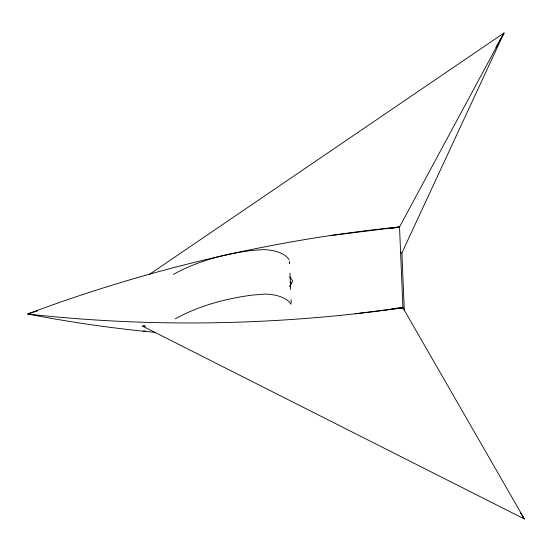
<?xml version="1.0" encoding="UTF-8"?>
<svg xmlns="http://www.w3.org/2000/svg" width="552" height="552" viewBox="0 0 552 552"><rect width="100%" height="100%" fill="white"/><g stroke="black" fill="none" stroke-linecap="round" stroke-linejoin="round"><path stroke-width="0.83" d="M404.312 310.59L401.89 252.975L504.01 32.996L149.295 274.468M145.21 325.984L142.63 326.163L524.4 519.004L402.925 307.788L399.524 226.955L504.01 32.996M495.896 47.265L498.449 42.78M499.298 41.29L503.976 33.065M289.455 286.729L292.781 280.906L289.662 276.835M37.37 310.907L27.6 314.005C69.925 322.14 112.615 328.412 155.533 332.407M391.099 228.694L399.524 226.955C272.467 239.678 147.163 269.203 27.6 314.005C152.304 327.964 278.719 325.418 402.925 307.788L391.754 308.582M330.213 235.607L399.524 226.955M355.143 313.75L402.925 307.788L395.204 308.485M143.058 331.165L145.631 330.938M145.21 326.204L142.63 326.163L144.355 326.211M400.29 252.547L401.89 252.975M290.11 281.879L291.67 283.914M522.358 516.244L524.4 519.004L520.212 512.497M289.434 261.206L289.538 263.773M289.938 273.178L290.614 289.42M291.049 299.681L291.194 303.103M175.294 318.856A143.817 73.575 -2.4 0 1 253.333 294.996L264.574 294.092A29.718 15.201 -2.4 0 1 290.945 304.207M289.075 259.75A29.718 15.201 -2.4 0 0 262.704 249.628L251.464 250.532A143.817 73.575 -2.4 0 0 173.425 274.392"/></g></svg>
